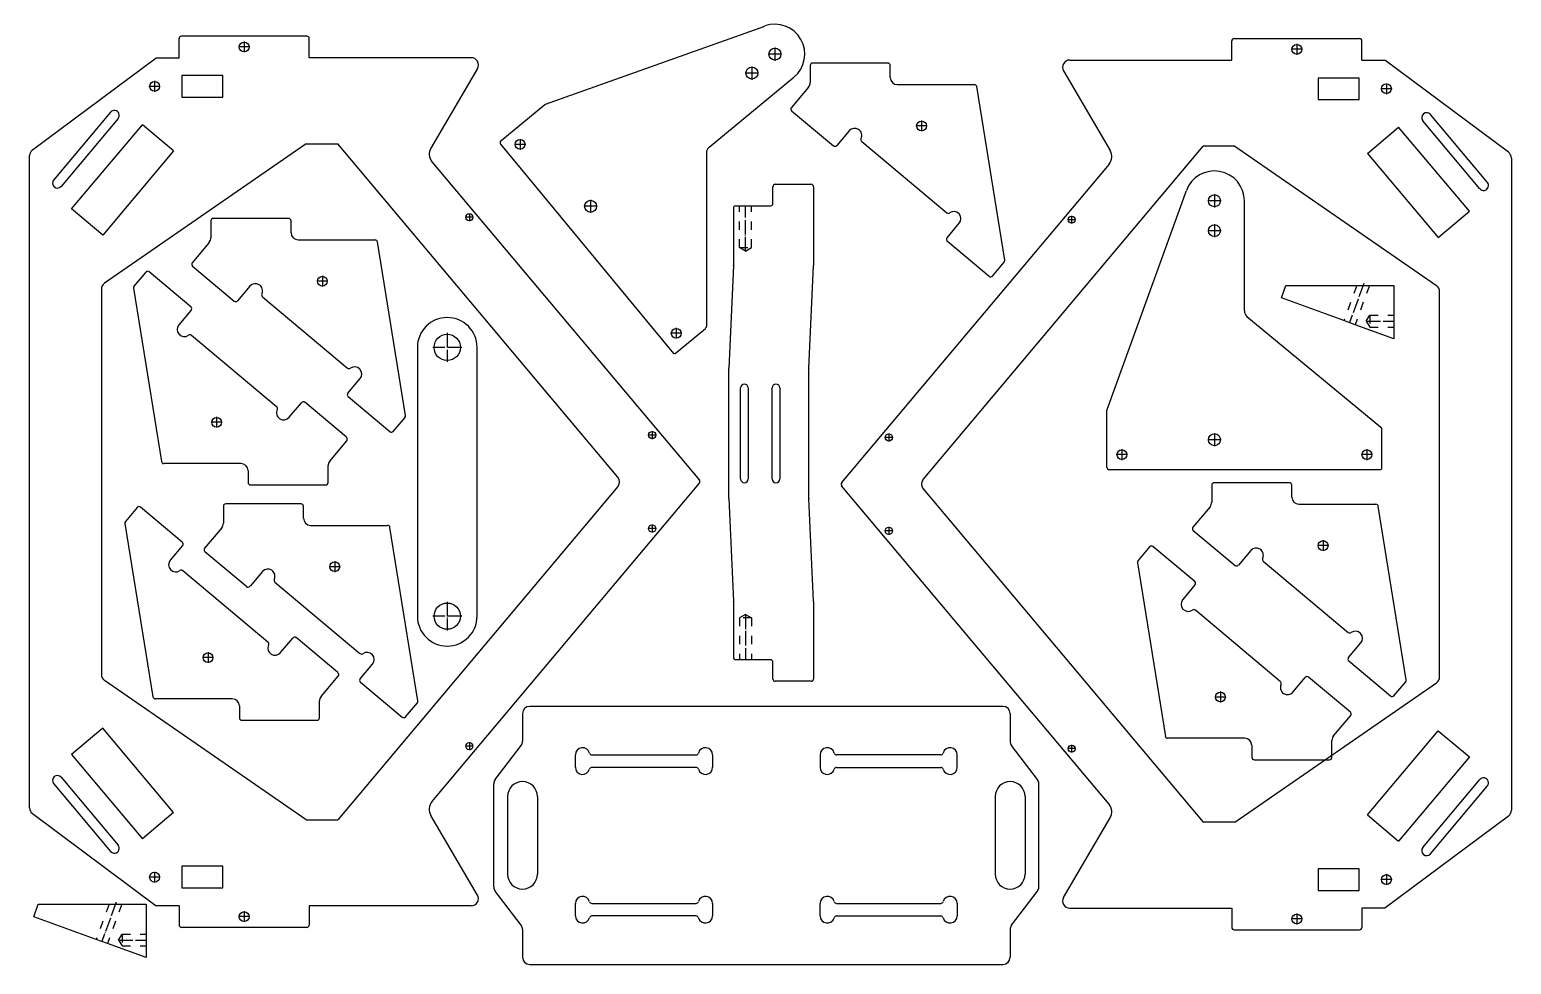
# Model space of a CAD drawing. Header units: millimetres. Extents: x -1774 to 3213, y -1776 to 780.
# Drawn here: x -527 to 712, y -944 to -161 of the extents above; entities that cross this region are included whole.
import ezdxf

# ---------------------------------------------------------------- set-up
doc = ezdxf.new("R2010")
doc.units = ezdxf.units.MM
doc.linetypes.add('DASHED', pattern=[15, 7, -8])
doc.linetypes.add('DOT_CENTER', pattern=[14, 12, -1, 0, -1])
doc.layers.add('1', color=7, linetype='Continuous')

# ---------------------------------------------------------------- blocks, each defined once
blk = doc.blocks.new('wagenwinkel_rechts_10mm__1', base_point=(109.5, -368.5))
at = {"color": 250, "linetype": 'Continuous'}
for p, q in [((125.7, -191.5), (125.7, -205.7)), ((190.7, -189.5), (127.7, -189.5)), ((192.7, -201.5), (192.7, -191.5)), ((124.3, -209.6), (110, -226.6)), ((198.7, -207.5), (263.1, -207.5)), ((288.5, -354.5), (265.1, -209.2)), ((110.2, -229.4), (145.2, -258.7)), ((158.3, -246.2), (148, -258.5)), ((168.8, -255.1), (240, -314.8)), ((240.2, -335.9), (250.5, -323.6)), ((240.5, -338.7), (275.4, -368)), ((278.2, -367.8), (288, -356.1))]:
    blk.add_line(p, q, dxfattribs=at)
blk.add_circle((218.9, -242.1), 4.1, dxfattribs=at)
for centre, radius, start, end in [((127.7, -191.5), 2, 90, 180), ((190.7, -191.5), 2, 0, 90), ((119.7, -205.7), 6, 320, 0), ((198.7, -201.5), 6, 180, 270), ((263.1, -209.5), 2, 9.1431, 90), ((111.5, -227.9), 2, 140, 230), ((162.9, -250.1), 6, 334.4775, 140), ((146.4, -257.2), 2, 230, 320), ((170.1, -253.5), 2, 154.4775, 230), ((241.3, -313.3), 2, 230, 305.5225), ((245.9, -319.8), 6, 320, 125.5225), ((241.7, -337.2), 2, 140, 230), ((286.5, -354.8), 2, 320, 9.1431), ((276.7, -366.5), 2, 230, 320)]:
    blk.add_arc(centre, radius, start, end, dxfattribs=at)
at = {"layer": '1', "color": 30, "linetype": 'DOT_CENTER'}
for p, q in [((223.4, -242.1), (214.4, -242.1)), ((218.9, -237.6), (218.9, -246.6))]:
    blk.add_line(p, q, dxfattribs=at)
blk = doc.blocks.new('Vordans136', base_point=(199, -279))
blk.add_blockref('wagenwinkel_rechts_10mm__1', (109.5, -368.5))
blk = doc.blocks.new('wagenwinkel_rechts_10mm__2', base_point=(-381.5, -737.5))
at = {"color": 250, "linetype": 'Continuous'}
for p, q in [((-365.3, -560.5), (-365.3, -574.7)), ((-300.3, -558.5), (-363.3, -558.5)), ((-298.3, -570.5), (-298.3, -560.5)), ((-366.7, -578.6), (-381, -595.6)), ((-292.3, -576.5), (-227.9, -576.5)), ((-202.5, -723.5), (-225.9, -578.2)), ((-380.8, -598.4), (-345.8, -627.7)), ((-332.7, -615.2), (-343, -627.5)), ((-322.2, -624.1), (-251, -683.8)), ((-250.8, -704.9), (-240.5, -692.6)), ((-250.5, -707.7), (-215.6, -737)), ((-212.8, -736.8), (-203, -725.1))]:
    blk.add_line(p, q, dxfattribs=at)
blk.add_circle((-272.1, -611.1), 4.1, dxfattribs=at)
for centre, radius, start, end in [((-363.3, -560.5), 2, 90, 180), ((-300.3, -560.5), 2, 0, 90), ((-371.3, -574.7), 6, 320, 0), ((-292.3, -570.5), 6, 180, 270), ((-227.9, -578.5), 2, 9.1431, 90), ((-379.5, -596.9), 2, 140, 230), ((-328.1, -619.1), 6, 334.4775, 140), ((-344.6, -626.2), 2, 230, 320), ((-320.9, -622.5), 2, 154.4775, 230), ((-249.7, -682.3), 2, 230, 305.5225), ((-245.1, -688.8), 6, 320, 125.5225), ((-249.3, -706.2), 2, 140, 230), ((-204.5, -723.8), 2, 320, 9.1431), ((-214.3, -735.5), 2, 230, 320)]:
    blk.add_arc(centre, radius, start, end, dxfattribs=at)
at = {"layer": '1', "color": 30, "linetype": 'DOT_CENTER'}
for p, q in [((-272.1, -606.6), (-272.1, -615.6)), ((-267.6, -611.1), (-276.6, -611.1))]:
    blk.add_line(p, q, dxfattribs=at)
blk = doc.blocks.new('Vordans135', base_point=(-292, -648))
blk.add_blockref('wagenwinkel_rechts_10mm__2', (-381.5, -737.5))
blk = doc.blocks.new('wagenwinkel_rechts_10mm__4', base_point=(-391.8, -498.5))
at = {"color": 250, "linetype": 'Continuous'}
for p, q in [((-375.7, -321.5), (-375.7, -335.7)), ((-310.7, -319.5), (-373.7, -319.5)), ((-308.7, -331.5), (-308.7, -321.5)), ((-377.1, -339.6), (-391.4, -356.6)), ((-302.7, -337.5), (-238.3, -337.5)), ((-212.9, -484.5), (-236.3, -339.2)), ((-391.1, -359.4), (-356.2, -388.7)), ((-343.1, -376.2), (-353.4, -388.5)), ((-332.6, -385.1), (-261.4, -444.8)), ((-261.1, -465.9), (-250.9, -453.6)), ((-260.9, -468.7), (-226, -498)), ((-223.1, -497.8), (-213.3, -486.1))]:
    blk.add_line(p, q, dxfattribs=at)
blk.add_circle((-282.5, -372.1), 4.1, dxfattribs=at)
for centre, radius, start, end in [((-373.7, -321.5), 2, 90, 180), ((-310.7, -321.5), 2, 0, 90), ((-302.7, -331.5), 6, 180, 270), ((-381.7, -335.7), 6, 320, 0), ((-238.3, -339.5), 2, 9.1431, 90), ((-389.8, -357.9), 2, 140, 230), ((-338.5, -380.1), 6, 334.4775, 140), ((-331.3, -383.5), 2, 154.4775, 230), ((-354.9, -387.2), 2, 230, 320), ((-260.1, -443.3), 2, 230, 305.5225), ((-255.5, -449.8), 6, 320, 125.5225), ((-259.6, -467.2), 2, 140, 230), ((-214.9, -484.8), 2, 320, 9.1431), ((-224.7, -496.5), 2, 230, 320)]:
    blk.add_arc(centre, radius, start, end, dxfattribs=at)
at = {"layer": '1', "color": 30, "linetype": 'DOT_CENTER'}
for p, q in [((-282.5, -367.6), (-282.5, -376.6)), ((-278, -372.1), (-287, -372.1))]:
    blk.add_line(p, q, dxfattribs=at)
blk = doc.blocks.new('Vordans121', base_point=(-302.4, -409))
blk.add_blockref('wagenwinkel_rechts_10mm__4', (-391.8, -498.5))
blk = doc.blocks.new('wagenwinkel_rechts_10mm__5', base_point=(445.5, -719.8))
at = {"color": 250, "linetype": 'Continuous'}
for p, q in [((461.7, -542.8), (461.7, -557)), ((526.7, -540.8), (463.7, -540.8)), ((528.7, -552.8), (528.7, -542.8)), ((460.3, -560.9), (446, -577.9)), ((534.7, -558.8), (599.1, -558.8)), ((624.5, -705.8), (601.1, -560.5)), ((446.2, -580.7), (481.2, -610)), ((494.3, -597.5), (484, -609.8)), ((504.8, -606.4), (576, -666.1)), ((576.2, -687.2), (586.5, -674.9)), ((576.5, -690), (611.4, -719.3)), ((614.2, -719.1), (624, -707.4))]:
    blk.add_line(p, q, dxfattribs=at)
blk.add_circle((554.9, -593.4), 4.1, dxfattribs=at)
for centre, radius, start, end in [((463.7, -542.8), 2, 90, 180), ((526.7, -542.8), 2, 0, 90), ((455.7, -557), 6, 320, 0), ((534.7, -552.8), 6, 180, 270), ((599.1, -560.8), 2, 9.1431, 90), ((447.5, -579.2), 2, 140, 230), ((498.9, -601.4), 6, 334.4775, 140), ((506.1, -604.8), 2, 154.4775, 230), ((482.4, -608.5), 2, 230, 320), ((577.3, -664.6), 2, 230, 305.5225), ((581.9, -671.1), 6, 320, 125.5225), ((577.7, -688.5), 2, 140, 230), ((622.5, -706.1), 2, 320, 9.1431), ((612.7, -717.8), 2, 230, 320)]:
    blk.add_arc(centre, radius, start, end, dxfattribs=at)
at = {"layer": '1', "color": 30, "linetype": 'DOT_CENTER'}
for p, q in [((559.4, -593.4), (550.4, -593.4)), ((554.9, -588.9), (554.9, -597.9))]:
    blk.add_line(p, q, dxfattribs=at)
blk = doc.blocks.new('Vordans120', base_point=(535, -630.3))
blk.add_blockref('wagenwinkel_rechts_10mm__5', (445.5, -719.8))
blk = doc.blocks.new('wagenwinkel_rechts_10mm__8', base_point=(-447.7, -739.7))
at = {"color": 250, "linetype": 'Continuous'}
for p, q in [((-437.4, -561.5), (-447.2, -573.2)), ((-399.7, -590.6), (-434.6, -561.3)), ((-447.7, -574.8), (-424.3, -720.1)), ((-399.4, -593.4), (-409.7, -605.6)), ((-328, -674.2), (-399.2, -614.5)), ((-317.5, -683), (-307.2, -670.8)), ((-269.5, -699.8), (-304.4, -670.5)), ((-283.5, -719.7), (-269.2, -702.7)), ((-357.9, -721.7), (-422.3, -721.7)), ((-351.9, -727.7), (-351.9, -737.7)), ((-284.9, -737.7), (-284.9, -723.5)), ((-349.9, -739.7), (-286.9, -739.7))]:
    blk.add_line(p, q, dxfattribs=at)
blk.add_circle((-378.1, -687.2), 4.1, dxfattribs=at)
for centre, radius, start, end in [((-435.9, -562.8), 2, 50, 140), ((-445.7, -574.5), 2, 140, 189.1431), ((-401, -592.1), 2, 320, 50), ((-405.1, -609.5), 6, 140, 305.5225), ((-400.5, -616), 2, 50, 125.5225), ((-322.1, -679.2), 6, 154.4775, 320), ((-329.3, -675.7), 2, 334.4775, 50), ((-305.7, -672.1), 2, 50, 140), ((-270.7, -701.4), 2, 320, 50), ((-422.3, -719.7), 2, 189.1431, 270), ((-357.9, -727.7), 6, 0, 90), ((-278.9, -723.5), 6, 140, 180), ((-349.9, -737.7), 2, 180, 270), ((-286.9, -737.7), 2, 270, 0)]:
    blk.add_arc(centre, radius, start, end, dxfattribs=at)
at = {"layer": '1', "color": 30, "linetype": 'DOT_CENTER'}
for p, q in [((-373.6, -687.2), (-382.6, -687.2)), ((-378.1, -682.7), (-378.1, -691.7))]:
    blk.add_line(p, q, dxfattribs=at)
blk = doc.blocks.new('Vordans87', base_point=(-350.2, -653))
blk.add_blockref('wagenwinkel_rechts_10mm__8', (-447.7, -739.7))
blk = doc.blocks.new('wagenwinkel_rechts_10mm__9', base_point=(399.5, -772.7))
at = {"color": 250, "linetype": 'Continuous'}
for p, q in [((409.7, -594.5), (399.9, -606.2)), ((447.5, -623.6), (412.5, -594.3)), ((399.5, -607.8), (422.9, -753.1)), ((447.7, -626.4), (437.4, -638.6)), ((519.1, -707.2), (448, -647.5)), ((529.7, -716), (540, -703.8)), ((577.7, -732.8), (542.8, -703.5)), ((563.7, -752.7), (578, -735.7)), ((489.3, -754.7), (424.8, -754.7)), ((495.3, -760.7), (495.3, -770.7)), ((562.3, -770.7), (562.3, -756.5)), ((497.3, -772.7), (560.3, -772.7))]:
    blk.add_line(p, q, dxfattribs=at)
blk.add_circle((469, -720.2), 4.1, dxfattribs=at)
for centre, radius, start, end in [((411.3, -595.8), 2, 50, 140), ((401.5, -607.5), 2, 140, 189.1431), ((446.2, -625.1), 2, 320, 50), ((442, -642.5), 6, 140, 305.5225), ((446.7, -649), 2, 50, 125.5225), ((541.5, -705.1), 2, 50, 140), ((517.9, -708.7), 2, 334.4775, 50), ((525.1, -712.2), 6, 154.4775, 320), ((576.4, -734.4), 2, 320, 50), ((424.8, -752.7), 2, 189.1431, 270), ((489.3, -760.7), 6, 0, 90), ((568.3, -756.5), 6, 140, 180), ((497.3, -770.7), 2, 180, 270), ((560.3, -770.7), 2, 270, 0)]:
    blk.add_arc(centre, radius, start, end, dxfattribs=at)
at = {"layer": '1', "color": 30, "linetype": 'DOT_CENTER'}
for p, q in [((469, -715.7), (469, -724.7)), ((473.5, -720.2), (464.5, -720.2))]:
    blk.add_line(p, q, dxfattribs=at)
blk = doc.blocks.new('Vordans14', base_point=(497, -686))
blk.add_blockref('wagenwinkel_rechts_10mm__9', (399.5, -772.7))
blk = doc.blocks.new('wagenwinkel_rechts_10mm__10', base_point=(-440.5, -542.7))
at = {"color": 250, "linetype": 'Continuous'}
for p, q in [((-430.3, -364.5), (-440.1, -376.2)), ((-392.5, -393.6), (-427.5, -364.3)), ((-440.5, -377.8), (-417.1, -523.1)), ((-392.3, -396.4), (-402.6, -408.6)), ((-320.9, -477.2), (-392, -417.5)), ((-310.3, -486), (-300, -473.8)), ((-262.3, -502.8), (-297.2, -473.5)), ((-276.3, -522.7), (-262, -505.7)), ((-350.7, -524.7), (-415.2, -524.7)), ((-344.7, -530.7), (-344.7, -540.7)), ((-277.7, -540.7), (-277.7, -526.5)), ((-342.7, -542.7), (-279.7, -542.7))]:
    blk.add_line(p, q, dxfattribs=at)
blk.add_circle((-371, -490.2), 4.1, dxfattribs=at)
for centre, radius, start, end in [((-428.7, -365.8), 2, 50, 140), ((-438.5, -377.5), 2, 140, 189.1431), ((-393.8, -395.1), 2, 320, 50), ((-398, -412.5), 6, 140, 305.5225), ((-393.3, -419), 2, 50, 125.5225), ((-322.1, -478.7), 2, 334.4775, 50), ((-314.9, -482.2), 6, 154.4775, 320), ((-298.5, -475.1), 2, 50, 140), ((-263.6, -504.4), 2, 320, 50), ((-415.2, -522.7), 2, 189.1431, 270), ((-350.7, -530.7), 6, 0, 90), ((-271.7, -526.5), 6, 140, 180), ((-342.7, -540.7), 2, 180, 270), ((-279.7, -540.7), 2, 270, 0)]:
    blk.add_arc(centre, radius, start, end, dxfattribs=at)
at = {"layer": '1', "color": 30, "linetype": 'DOT_CENTER'}
for p, q in [((-366.5, -490.2), (-375.5, -490.2)), ((-371, -485.7), (-371, -494.7))]:
    blk.add_line(p, q, dxfattribs=at)
blk = doc.blocks.new('Vordans12', base_point=(-343, -456))
blk.add_blockref('wagenwinkel_rechts_10mm__10', (-440.5, -542.7))
blk = doc.blocks.new('frontplatte_301__15', base_point=(151.6, -915))
at = {"color": 250, "linetype": 'Continuous'}
for p, q in [((478.4, -187), (478.4, -171)), ((480.4, -169), (585.4, -169)), ((587.4, -187), (587.4, -171)), ((337.7, -196), (376.7, -262.6)), ((342.9, -187), (478.4, -187)), ((587.4, -187), (606.5, -187)), ((710, -264.2), (606.5, -187)), ((585, -202), (550.9, -202)), ((550.9, -202), (550.9, -220.1)), ((585, -220.1), (585, -202)), ((550.9, -220.1), (585, -220.1)), ((644.6, -232.6), (692.3, -289.4)), ((592, -265.1), (618.1, -243.2)), ((677.3, -313.6), (618.1, -243.2)), ((686, -294.7), (638.3, -237.8)), ((220.3, -538.1), (454.5, -259)), ((480.9, -259), (454.5, -259)), ((480.9, -259), (649.8, -375.7)), ((592, -265.1), (651.2, -335.6)), ((712.4, -269), (712.4, -815)), ((375.8, -274.1), (152, -540.7)), ((651.2, -335.6), (677.3, -313.6)), ((652.4, -703.3), (652.4, -380.7)), ((375.8, -809.9), (152, -543.3)), ((220.3, -545.9), (454.5, -825)), ((480.9, -825), (649.8, -708.3)), ((592, -818.9), (651.2, -748.4)), ((651.2, -748.4), (677.3, -770.4)), ((677.3, -770.4), (618.1, -840.8)), ((638.3, -846.2), (686, -789.3)), ((692.3, -794.6), (644.6, -851.4)), ((337.7, -888), (376.7, -821.4)), ((480.9, -825), (454.5, -825)), ((592, -818.9), (618.1, -840.8)), ((710, -819.8), (606.5, -897)), ((550.9, -864), (550.9, -882.1)), ((585, -864), (550.9, -864)), ((585, -882.1), (585, -864)), ((550.9, -882.1), (585, -882.1)), ((342.9, -897), (478.4, -897)), ((478.4, -897), (478.4, -913)), ((606.5, -897), (587.4, -897)), ((587.4, -897), (587.4, -913)), ((480.4, -915), (585.4, -915))]:
    blk.add_line(p, q, dxfattribs=at)
for centre, radius in [((532.9, -178), 4.1), ((607.9, -211), 4.1), ((344.5, -320.6), 3), ((191.5, -502.9), 3), ((191.5, -581.1), 3), ((344.5, -763.4), 3), ((607.9, -873), 4.1), ((532.9, -906), 4.1)]:
    blk.add_circle(centre, radius, dxfattribs=at)
for centre, radius, start, end in [((480.4, -171), 2, 90, 180), ((585.4, -171), 2, 0, 90), ((342.9, -193), 6, 90, 210.3642), ((641.5, -235.2), 4.1, 40, 220), ((368.1, -267.7), 10, 320, 30.3642), ((706.4, -269), 6, 0, 53.2951), ((689.2, -292), 4.1, 220, 40), ((646.4, -380.7), 6, 0, 55.3493), ((153.6, -542), 2, 140, 220), ((224.9, -542), 6, 140, 220), ((646.4, -703.3), 6, 304.6507, 0), ((689.2, -792), 4.1, 320, 140), ((368.1, -816.3), 10, 329.6358, 40), ((706.4, -815), 6, 306.7049, 0), ((641.5, -848.8), 4.1, 140, 320), ((342.9, -891), 6, 149.6358, 270), ((480.4, -913), 2, 180, 270), ((585.4, -913), 2, 270, 0)]:
    blk.add_arc(centre, radius, start, end, dxfattribs=at)
at = {"layer": '1', "color": 30, "linetype": 'DOT_CENTER'}
for p, q in [((532.9, -173.5), (532.9, -182.5)), ((537.4, -178), (528.4, -178)), ((607.9, -206.5), (607.9, -215.5)), ((612.4, -211), (603.4, -211)), ((347.8, -320.6), (341.2, -320.6)), ((344.5, -317.3), (344.5, -323.9)), ((194.8, -502.9), (188.2, -502.9)), ((191.5, -499.6), (191.5, -506.2)), ((194.8, -581.1), (188.2, -581.1)), ((191.5, -577.8), (191.5, -584.4)), ((347.8, -763.4), (341.2, -763.4)), ((344.5, -760.1), (344.5, -766.7)), ((612.4, -873), (603.4, -873)), ((607.9, -868.5), (607.9, -877.5)), ((532.9, -901.5), (532.9, -910.5)), ((537.4, -906), (528.4, -906))]:
    blk.add_line(p, q, dxfattribs=at)
blk = doc.blocks.new('Vordans13', base_point=(432, -542))
blk.add_blockref('frontplatte_301__15', (151.6, -915))
blk = doc.blocks.new('wagen_basis_10mm__18', base_point=(-139, -944))
at = {"color": 250, "linetype": 'Continuous'}
for p, q in [((287, -728), (-109, -728)), ((-115, -734), (-115, -757.1)), ((293, -734), (293, -757.1)), ((-137.8, -789.2), (-116.2, -760.7)), ((-70.8, -779), (-70.8, -768.6)), ((-57, -768.6), (30.3, -768.6)), ((44, -768.6), (44, -779)), ((134, -768.6), (134, -779)), ((235, -768.6), (147.7, -768.6)), ((248.8, -779), (248.8, -768.6)), ((315.8, -789.2), (294.2, -760.7)), ((30.3, -779.1), (-57, -779.1)), ((147.7, -779.1), (235, -779.1)), ((-139, -879.2), (-139, -792.8)), ((317, -879.2), (317, -792.8)), ((-127.5, -803.5), (-127.5, -868.5)), ((-102.5, -803.5), (-102.5, -868.5)), ((280.5, -803.5), (280.5, -868.5)), ((305.5, -803.5), (305.5, -868.5)), ((-116.2, -911.3), (-137.8, -882.8)), ((294.2, -911.3), (315.8, -882.8)), ((-70.8, -903.4), (-70.8, -893)), ((-57, -893), (30.3, -893)), ((30.3, -903.5), (-57, -903.5)), ((44, -893), (44, -903.4)), ((134, -903.4), (134, -893)), ((147.7, -893), (235, -893)), ((147.7, -903.5), (235, -903.5)), ((248.8, -893), (248.8, -903.4)), ((-115, -914.9), (-115, -938)), ((293, -914.9), (293, -938)), ((-109, -944), (287, -944))]:
    blk.add_line(p, q, dxfattribs=at)
for centre, radius, start, end in [((-109, -734), 6, 90, 180), ((287, -734), 6, 360, 90), ((-121, -757.1), 6, 322.892, 0), ((-64.8, -768.6), 6, 14.8477, 180), ((-57, -766.6), 2, 194.8477, 270), ((30.3, -766.6), 2, 270, 345.1523), ((38, -768.6), 6, 0, 165.1523), ((140, -768.6), 6, 14.8477, 180), ((147.7, -766.6), 2, 194.8477, 270), ((235, -766.6), 2, 270, 345.1523), ((242.8, -768.6), 6, 0, 165.1523), ((299, -757.1), 6, 180, 217.108), ((-64.8, -779), 6, 180, 345.1523), ((-57, -781.1), 2, 90, 165.1523), ((30.3, -781.1), 2, 14.8477, 90), ((38, -779), 6, 194.8477, 0), ((140, -779), 6, 180, 345.1523), ((147.7, -781.1), 2, 90, 165.1523), ((235, -781.1), 2, 14.8477, 90), ((242.8, -779), 6, 194.8477, 360), ((-133, -792.8), 6, 142.892, 180), ((-115, -803.5), 12.5, 0, 180), ((293, -803.5), 12.5, 0, 180), ((311, -792.8), 6, 360, 37.108), ((-133, -879.2), 6, 180, 217.108), ((-115, -868.5), 12.5, 180, 0), ((293, -868.5), 12.5, 180, 0), ((311, -879.2), 6, 322.892, 360), ((-64.8, -893), 6, 14.8477, 180), ((-57, -891), 2, 194.8477, 270), ((30.3, -891), 2, 270, 345.1523), ((38, -893), 6, 360, 165.1523), ((140, -893), 6, 14.8477, 180), ((147.7, -891), 2, 194.8477, 270), ((235, -891), 2, 270, 345.1523), ((242.8, -893), 6, 0, 165.1523), ((-64.8, -903.4), 6, 180, 345.1523), ((-57, -905.5), 2, 90, 165.1523), ((30.3, -905.5), 2, 14.8477, 90), ((38, -903.4), 6, 194.8477, 360), ((140, -903.4), 6, 180, 345.1523), ((147.7, -905.5), 2, 90, 165.1523), ((235, -905.5), 2, 14.8477, 90), ((242.8, -903.4), 6, 194.8477, 0), ((-121, -914.9), 6, 0, 37.108), ((299, -914.9), 6, 142.892, 180), ((-109, -938), 6, 180, 270), ((287, -938), 6, 270, 360)]:
    blk.add_arc(centre, radius, start, end, dxfattribs=at)
blk = doc.blocks.new('Vordans82', base_point=(89, -836))
blk.add_blockref('wagen_basis_10mm__18', (-139, -944))
blk = doc.blocks.new('füße_1__170', base_point=(-524, -938.3))
at = {"color": 250, "linetype": 'Continuous'}
for p, q in [((-524, -904.1), (-520.2, -893.7)), ((-471.7, -923.1), (-524, -904.1)), ((-520.2, -893.7), (-461, -893.7)), ((-461, -893.7), (-450.3, -893.7)), ((-450.3, -893.7), (-430, -893.7)), ((-430, -893.7), (-430, -918.6)), ((-462.3, -926.5), (-471.7, -923.1)), ((-430, -938.3), (-462.3, -926.5)), ((-430, -918.6), (-430, -928.6)), ((-430, -928.6), (-430, -938.3))]:
    blk.add_line(p, q, dxfattribs=at)
at = {"color": 160, "linetype": 'DASHED'}
for p, q in [((-461, -893.7), (-471.7, -923.1)), ((-450.3, -893.7), (-462.3, -926.5)), ((-453, -923.6), (-450, -918.6)), ((-453, -923.6), (-450, -928.6)), ((-450, -918.6), (-450, -928.6)), ((-450, -918.6), (-430, -918.6)), ((-450, -928.6), (-430, -928.6))]:
    blk.add_line(p, q, dxfattribs=at)
at = {"layer": '1', "color": 30, "linetype": 'DOT_CENTER'}
for p, q in [((-455, -892), (-467, -924.8)), ((-453, -923.6), (-430, -923.6))]:
    blk.add_line(p, q, dxfattribs=at)
blk = doc.blocks.new('Vordans43', base_point=(-477, -916))
blk.add_blockref('füße_1__170', (-524, -938.3))
blk = doc.blocks.new('füße_1__171', base_point=(520, -420.3))
at = {"color": 250, "linetype": 'Continuous'}
for p, q in [((520, -386.1), (523.8, -375.7)), ((523.8, -375.7), (583, -375.7)), ((583, -375.7), (593.7, -375.7)), ((593.7, -375.7), (614, -375.7)), ((614, -375.7), (614, -400.6)), ((572.3, -405.1), (520, -386.1)), ((581.7, -408.5), (572.3, -405.1)), ((614, -420.3), (581.7, -408.5)), ((614, -400.6), (614, -410.6)), ((614, -410.6), (614, -420.3))]:
    blk.add_line(p, q, dxfattribs=at)
at = {"color": 160, "linetype": 'DASHED'}
for p, q in [((583, -375.7), (572.3, -405.1)), ((593.7, -375.7), (581.7, -408.5)), ((591, -405.6), (594, -400.6)), ((591, -405.6), (594, -410.6)), ((594, -400.6), (594, -410.6)), ((594, -400.6), (614, -400.6)), ((594, -410.6), (614, -410.6))]:
    blk.add_line(p, q, dxfattribs=at)
at = {"layer": '1', "color": 30, "linetype": 'DOT_CENTER'}
for p, q in [((589, -374), (577, -406.8)), ((591, -405.6), (614, -405.6))]:
    blk.add_line(p, q, dxfattribs=at)
blk = doc.blocks.new('Vordans42', base_point=(567, -398))
blk.add_blockref('füße_1__171', (520, -420.3))
blk = doc.blocks.new('seitenteil_wagen__188', base_point=(-133.8, -432.8))
at = {"color": 250, "linetype": 'Continuous'}
for p, q in [((-95.7, -224), (87.8, -158.5)), ((41.1, -260), (112.1, -201.3)), ((-133.1, -254.7), (-96.3, -224.3)), ((-133.3, -257.5), (11.3, -432.5)), ((38.9, -264.6), (38.9, -410)), ((12.7, -432.6), (38.1, -411.6))]:
    blk.add_line(p, q, dxfattribs=at)
for centre, radius in [((96.2, -182), 5), ((76.9, -197.9), 5), ((-117, -257.6), 4.1), ((-58, -309.4), 5), ((13.6, -415.7), 4.1)]:
    blk.add_circle(centre, radius, dxfattribs=at)
for centre, radius, start, end in [((96.2, -182), 25, 309.5597, 109.6422), ((-95, -225.9), 2, 109.6422, 129.5597), ((-131.8, -256.2), 2, 129.5597, 219.5597), ((44.9, -264.6), 6, 129.5597, 180), ((36.9, -410), 2, 309.5597, 0), ((12, -431.8), 1, 219.5597, 309.5597)]:
    blk.add_arc(centre, radius, start, end, dxfattribs=at)
at = {"layer": '1', "color": 30, "linetype": 'DOT_CENTER'}
for p, q in [((101.7, -182), (90.7, -182)), ((96.2, -176.5), (96.2, -187.5)), ((82.4, -197.9), (71.4, -197.9)), ((76.9, -192.4), (76.9, -203.4)), ((-112.5, -257.6), (-121.5, -257.6)), ((-117, -253.1), (-117, -262.1)), ((-52.5, -309.4), (-63.5, -309.4)), ((-58, -303.9), (-58, -314.9)), ((18.1, -415.7), (9.1, -415.7)), ((13.6, -411.1), (13.6, -420.2))]:
    blk.add_line(p, q, dxfattribs=at)
blk = doc.blocks.new('Vordans25', base_point=(35, -265))
blk.add_blockref('seitenteil_wagen__188', (-133.8, -432.8))
blk = doc.blocks.new('hebel_kurz_104__203', base_point=(-203, -677.5))
at = {"color": 250, "linetype": 'Continuous'}
for p, q in [((-203, -427.5), (-203, -652.5)), ((-153, -652.5), (-153, -427.5))]:
    blk.add_line(p, q, dxfattribs=at)
for centre in [(-178, -427.5), (-178, -652.5)]:
    blk.add_circle(centre, 11, dxfattribs=at)
for centre, start, end in [((-178, -427.5), 0, 180), ((-178, -652.5), 180, 0)]:
    blk.add_arc(centre, 25, start, end, dxfattribs=at)
at = {"layer": '1', "color": 30, "linetype": 'DOT_CENTER'}
for p, q in [((-178, -415.4), (-178, -439.6)), ((-165.9, -427.5), (-190.1, -427.5)), ((-178, -640.4), (-178, -664.6)), ((-165.9, -652.5), (-190.1, -652.5))]:
    blk.add_line(p, q, dxfattribs=at)
blk = doc.blocks.new('Vordans7', base_point=(-178, -540))
blk.add_blockref('hebel_kurz_104__203', (-203, -677.5))
blk = doc.blocks.new('kamerabefestigung_300__215', base_point=(57.5, -707))
at = {"color": 250, "linetype": 'Continuous'}
for p, q in [((94.5, -307), (94.5, -293)), ((96.5, -291), (126.5, -291)), ((128.5, -293), (128.5, -358.9)), ((63.5, -309), (66.5, -309)), ((66.5, -309), (76.5, -309)), ((76.5, -309), (92.5, -309)), ((61.5, -311), (61.5, -358.9)), ((61.5, -359.1), (57.5, -444.9)), ((124.5, -444.9), (128.5, -359.1)), ((57.5, -553.9), (57.5, -445.1)), ((124.5, -553.9), (124.5, -445.1)), ((67.5, -537.6), (67.5, -461.4)), ((73.9, -461.4), (73.9, -537.6)), ((93.9, -537.6), (93.9, -461.4)), ((100.3, -461.4), (100.3, -537.6)), ((57.5, -554.1), (61.5, -639.9)), ((128.5, -639.9), (124.5, -554.1)), ((61.5, -640.1), (61.5, -687)), ((128.5, -640.1), (128.5, -705)), ((66.5, -689), (63.5, -689)), ((76.5, -689), (66.5, -689)), ((92.5, -689), (76.5, -689)), ((94.5, -705), (94.5, -691)), ((126.5, -707), (96.5, -707))]:
    blk.add_line(p, q, dxfattribs=at)
at = {"color": 160, "linetype": 'DASHED'}
for p, q in [((66.5, -344), (66.5, -309)), ((76.5, -344), (76.5, -309)), ((71.5, -347), (66.5, -344)), ((66.5, -344), (76.5, -344)), ((71.5, -347), (76.5, -344)), ((71.5, -651), (66.5, -654)), ((76.5, -654), (66.5, -654)), ((66.5, -654), (66.5, -689)), ((71.5, -651), (76.5, -654)), ((76.5, -654), (76.5, -689))]:
    blk.add_line(p, q, dxfattribs=at)
at = {"color": 250, "linetype": 'Continuous'}
for centre, radius, start, end in [((96.5, -293), 2, 90, 180), ((126.5, -293), 2, 0, 90), ((63.5, -311), 2, 90, 180), ((92.5, -307), 2, 270, 0), ((55.5, -358.9), 6, 357.337, 0), ((122.5, -358.9), 6, 357.337, 0), ((63.5, -445.1), 6, 177.337, 180), ((130.5, -445.1), 6, 177.337, 180), ((70.7, -461.4), 3.2, 0, 180), ((97.1, -461.4), 3.2, 0, 180), ((70.7, -537.6), 3.2, 180, 360), ((97.1, -537.6), 3.2, 180, 0), ((63.5, -553.9), 6, 180, 182.663), ((130.5, -553.9), 6, 180, 182.663), ((55.5, -640.1), 6, 0, 2.663), ((122.5, -640.1), 6, 0, 2.663), ((63.5, -687), 2, 180, 270), ((92.5, -691), 2, 0, 90), ((96.5, -705), 2, 180, 270), ((126.5, -705), 2, 270, 0)]:
    blk.add_arc(centre, radius, start, end, dxfattribs=at)
at = {"layer": '1', "color": 30, "linetype": 'DOT_CENTER'}
for p, q in [((71.5, -347), (71.5, -309)), ((71.5, -651), (71.5, -689))]:
    blk.add_line(p, q, dxfattribs=at)
blk = doc.blocks.new('Vordans164', base_point=(93, -499))
blk.add_blockref('kamerabefestigung_300__215', (57.5, -707))
blk = doc.blocks.new('frontplatte_301__219', base_point=(-527.4, -913))
at = {"color": 250, "linetype": 'Continuous'}
for p, q in [((-402.4, -185), (-402.4, -169)), ((-295.4, -167), (-400.4, -167)), ((-293.4, -185), (-293.4, -169)), ((-525, -262.2), (-421.5, -185)), ((-421.5, -185), (-402.4, -185)), ((-157.9, -185), (-293.4, -185)), ((-152.7, -194), (-191.7, -260.6)), ((-400, -199.9), (-400, -218)), ((-365.9, -199.9), (-400, -199.9)), ((-365.9, -218), (-365.9, -199.9)), ((-400, -218), (-365.9, -218)), ((-507.3, -287.4), (-459.6, -230.6)), ((-453.3, -235.8), (-501, -292.7)), ((-492.3, -311.6), (-433.1, -241.2)), ((-407, -263.1), (-433.1, -241.2)), ((-295.9, -257), (-464.8, -373.7)), ((-295.9, -257), (-269.5, -257)), ((-35.3, -536.1), (-269.5, -257)), ((-527.4, -813), (-527.4, -267)), ((-407, -263.1), (-466.2, -333.6)), ((-190.8, -272.1), (33, -538.7)), ((-466.2, -333.6), (-492.3, -311.6)), ((-467.4, -378.7), (-467.4, -701.3)), ((-35.3, -543.9), (-269.5, -823)), ((-190.8, -807.9), (33, -541.3)), ((-295.9, -823), (-464.8, -706.3)), ((-466.2, -746.4), (-492.3, -768.4)), ((-407, -816.9), (-466.2, -746.4)), ((-492.3, -768.4), (-433.1, -838.8)), ((-459.6, -849.4), (-507.3, -792.6)), ((-501, -787.3), (-453.3, -844.2)), ((-525, -817.8), (-421.5, -895)), ((-407, -816.9), (-433.1, -838.8)), ((-295.9, -823), (-269.5, -823)), ((-152.7, -886), (-191.7, -819.4)), ((-400, -861.9), (-400, -880)), ((-365.9, -861.9), (-400, -861.9)), ((-365.9, -880), (-365.9, -861.9)), ((-400, -880), (-365.9, -880)), ((-402.4, -895), (-421.5, -895)), ((-402.4, -895), (-402.4, -911)), ((-293.4, -895), (-293.4, -911)), ((-157.9, -895), (-293.4, -895)), ((-295.4, -913), (-400.4, -913))]:
    blk.add_line(p, q, dxfattribs=at)
for centre, radius in [((-347.9, -176), 4.1), ((-422.9, -209), 4.1), ((-159.5, -318.6), 3), ((-6.5, -500.9), 3), ((-6.5, -579.1), 3), ((-159.5, -761.4), 3), ((-422.9, -871), 4.1), ((-347.9, -904), 4.1)]:
    blk.add_circle(centre, radius, dxfattribs=at)
for centre, radius, start, end in [((-400.4, -169), 2, 90, 180), ((-295.4, -169), 2, 0, 90), ((-157.9, -191), 6, 329.6358, 90), ((-456.5, -233.2), 4.1, 320, 140), ((-521.4, -267), 6, 126.7049, 180), ((-183.1, -265.7), 10, 149.6358, 220), ((-504.2, -290), 4.1, 140, 320), ((-461.4, -378.7), 6, 124.6507, 180), ((-39.9, -540), 6, 320, 40), ((31.4, -540), 2, 320, 40), ((-461.4, -701.3), 6, 180, 235.3493), ((-504.2, -790), 4.1, 40, 220), ((-521.4, -813), 6, 180, 233.2951), ((-183.1, -814.3), 10, 140, 210.3642), ((-456.5, -846.8), 4.1, 220, 40), ((-157.9, -889), 6, 270, 30.3642), ((-400.4, -911), 2, 180, 270), ((-295.4, -911), 2, 270, 0)]:
    blk.add_arc(centre, radius, start, end, dxfattribs=at)
at = {"layer": '1', "color": 30, "linetype": 'DOT_CENTER'}
for p, q in [((-347.9, -171.5), (-347.9, -180.5)), ((-343.4, -176), (-352.4, -176)), ((-418.4, -209), (-427.4, -209)), ((-422.9, -204.5), (-422.9, -213.5)), ((-156.2, -318.6), (-162.8, -318.6)), ((-159.5, -315.3), (-159.5, -321.9)), ((-3.2, -500.9), (-9.8, -500.9)), ((-6.5, -497.6), (-6.5, -504.2)), ((-3.2, -579.1), (-9.8, -579.1)), ((-6.5, -575.8), (-6.5, -582.4)), ((-156.2, -761.4), (-162.8, -761.4)), ((-159.5, -758.1), (-159.5, -764.7)), ((-422.9, -866.5), (-422.9, -875.5)), ((-418.4, -871), (-427.4, -871)), ((-343.4, -904), (-352.4, -904)), ((-347.9, -899.5), (-347.9, -908.5))]:
    blk.add_line(p, q, dxfattribs=at)
blk = doc.blocks.new('Vordans159', base_point=(-247, -540))
blk.add_blockref('frontplatte_301__219', (-527.4, -913))
blk = doc.blocks.new('seitenteil_wagen__224', base_point=(374, -529.8))
at = {"color": 250, "linetype": 'Continuous'}
for p, q in [((374.1, -479.5), (440.5, -296.3)), ((489, -397), (489, -304.8)), ((491.2, -401.6), (603.3, -494.2)), ((374, -527.8), (374, -480.2)), ((604, -528.8), (604, -495.8)), ((376, -529.8), (603, -529.8))]:
    blk.add_line(p, q, dxfattribs=at)
for centre, radius in [((464, -304.8), 5), ((464, -329.8), 5), ((464, -504.8), 5), ((386.5, -517.3), 4.1), ((591.5, -517.3), 4.1)]:
    blk.add_circle(centre, radius, dxfattribs=at)
for centre, radius, start, end in [((464, -304.8), 25, 0, 160.0825), ((495, -397), 6, 180, 230.4403), ((376, -480.2), 2, 160.0825, 180), ((602, -495.8), 2, 0, 50.4403), ((376, -527.8), 2, 180, 270), ((603, -528.8), 1, 270, 0)]:
    blk.add_arc(centre, radius, start, end, dxfattribs=at)
at = {"layer": '1', "color": 30, "linetype": 'DOT_CENTER'}
for p, q in [((469.5, -304.8), (458.5, -304.8)), ((464, -299.3), (464, -310.3)), ((469.5, -329.8), (458.5, -329.8)), ((464, -324.3), (464, -335.3)), ((469.5, -504.8), (458.5, -504.8)), ((464, -499.3), (464, -510.3)), ((391, -517.3), (382, -517.3)), ((386.5, -512.8), (386.5, -521.8)), ((596, -517.3), (587, -517.3)), ((591.5, -512.8), (591.5, -521.8))]:
    blk.add_line(p, q, dxfattribs=at)
blk = doc.blocks.new('Vordans145', base_point=(489, -405))
blk.add_blockref('seitenteil_wagen__224', (374, -529.8))

msp = doc.modelspace()

# ---------------------------------------------------------------- block references
for name, p in [('Vordans25', (35, -265)), ('Vordans159', (-247, -540)), ('Vordans13', (432, -542)), ('Vordans136', (199, -279)), ('Vordans145', (489, -405)), ('Vordans164', (93, -499)), ('Vordans121', (-302.4, -409)), ('Vordans12', (-343, -456)), ('Vordans42', (567, -398)), ('Vordans7', (-178, -540)), ('Vordans120', (535, -630.3)), ('Vordans87', (-350.2, -653)), ('Vordans135', (-292, -648)), ('Vordans14', (497, -686)), ('Vordans82', (89, -836)), ('Vordans43', (-477, -916))]:
    msp.add_blockref(name, p)

doc.saveas('drawing.dxf')
